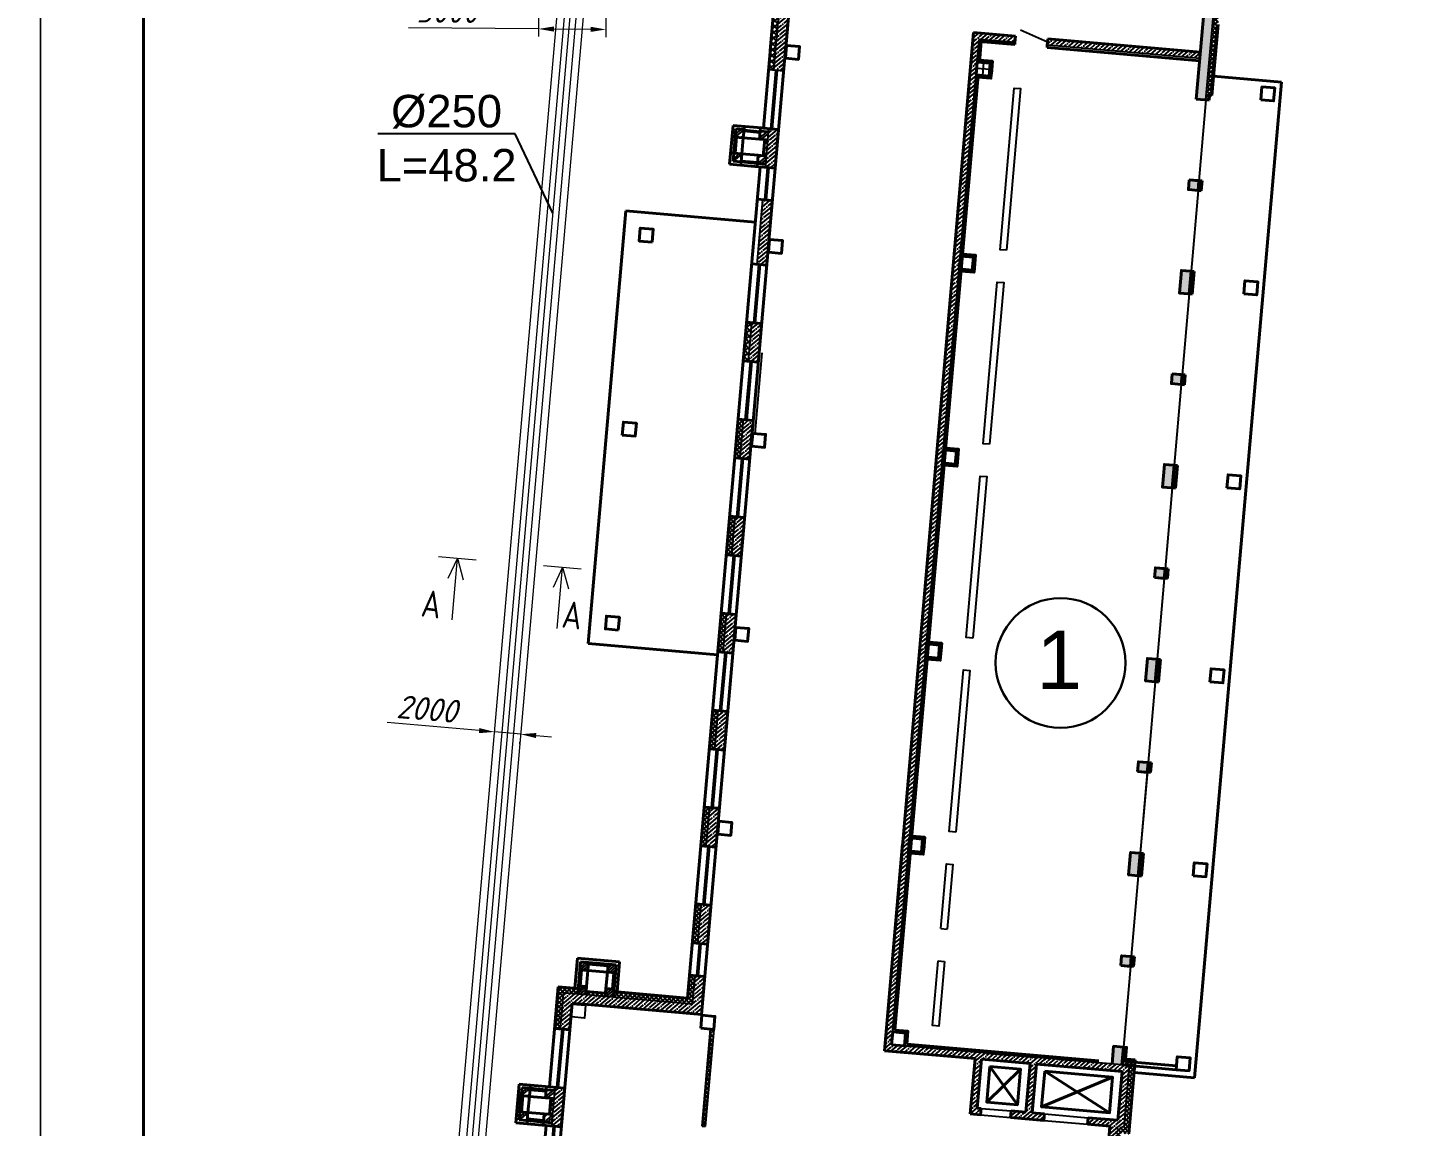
# Model space of a CAD drawing. Header units: millimetres. Extents: x 1064 to 180712, y 574 to 40185.
# Drawn here: x 112897 to 130679, y 17992 to 32216 of the extents above; entities that cross this region are included whole.
import ezdxf
from ezdxf import colors
from ezdxf.entities.mleader import LeaderData, LeaderLine
from ezdxf.math import Vec2, Vec3

# ---------------------------------------------------------------- set-up
doc = ezdxf.new("R2010")
doc.units = ezdxf.units.MM
for name, pattern in [('2-Columns and grid$0$084_(М5) Неукрепленный откос', [0]), ('CENTER', [20, 15, -1.7, 1.6, -1.7]), ('DASHED', [19.05, 12.7, -6.35])]:
    doc.linetypes.add(name, pattern=pattern)
for name, color, linetype, lineweight in [('00-рамка', 7, 'Continuous', 40), ('01 - здание', 1, 'Continuous', 40), ('01-здание', 5, 'Continuous', 15), ('01-Контур', 1, 'Continuous', 25), ('19-дренаж', 6, 'Continuous', 40), ('Канализация К1', 14, 'Continuous', 40), ('Размеры КР', 23, 'Continuous', 13)]:
    doc.layers.add(name, color=color, linetype=linetype, lineweight=lineweight)
doc.styles.add('2_0-Ариел', font='arial.ttf', dxfattribs={"height": 2})
doc.styles.add('GOST 2.304', font='CS_Gost2304.shx')
doc.styles.add('ГОСТ', font='GOST Common Italic.ttf', dxfattribs={"height": 300})
doc.styles.add('ГП-ариель', font='arial.ttf')
doc.dimstyles.new('М 50', dxfattribs={"dimscale": 0, "dimtxt": 300, "dimasz": 200, "dimexe": 100, "dimexo": 150, "dimgap": 70, "dimtad": 1, "dimdec": 0, "dimlfac": 0.5, "dimdsep": 46, "dimtxsty": 'ГОСТ', "dimcen": 100, "dimdle": 150, "dimclrd": 256, "dimclre": 256, "dimclrt": 256, "dimazin": 3, "dimtfac": 1, "dimtdec": 0, "dimtmove": 1, "dimatfit": 3, "dimfxl": 100, "dimtolj": 1, "dimlwd": -1, "dimlwe": -1, "dimarcsym": 0})
pattern_1 = [(45, (1411.03127, -1534.55234), (-0.134703842, 0.134703842), []), (45, (1411.16598, -1534.55234), (-0.134703842, 0.134703842), [0.238125, -0.047625, 0, -0.047625])]
pattern_2 = [(45, (1452.38544, -901.835), (-0.067351921, 0.067351921), []), (135, (1452.38544, -901.835), (-0.067351921, -0.067351921), [])]
pattern_3 = [(45, (1455.15888, -902.561955), (-0.0449012806, 0.0449012806), [])]

# ---------------------------------------------------------------- blocks, each defined once
blk = doc.blocks.new('Прокуратура_v1')
at = {"layer": '01 - здание', "lineweight": -2, "ltscale": 100}
h = blk.add_hatch(dxfattribs=at)
h.set_pattern_fill('ANSI35', color=256, scale=0.03)
h.set_pattern_definition(pattern_1)
h.paths.add_polyline_path([(-0.19, -3.49), (-0.49, -3.49), (-0.49, -3.79), (-0.19, -3.79)])
h.paths.add_polyline_path([(-0.19, -4.59), (-0.49, -4.59), (-0.49, -9.49), (-0.19, -9.49)])
h.paths.add_polyline_path([(-0.19, -9.49), (-0.49, -9.49), (-0.49, -9.84), (-0.19, -9.84)])
h.paths.add_polyline_path([(-0.19, -12.34), (-0.49, -12.34), (-0.49, -12.64), (-0.19, -12.64)])
h.paths.add_polyline_path([(-0.19, -15.14), (-0.49, -15.14), (-0.49, -15.49), (-0.19, -15.49)])
h.paths.add_polyline_path([(-0.19, -15.49), (-0.49, -15.49), (-0.49, -15.84), (-0.19, -15.84)])
h.paths.add_polyline_path([(-0.19, -18.34), (-0.49, -18.34), (-0.49, -18.64), (-0.19, -18.64)])
h.paths.add_polyline_path([(-0.19, -21.14), (-0.49, -21.14), (-0.49, -21.49), (-0.19, -21.49)])
h.paths.add_polyline_path([(-0.19, -21.49), (-0.49, -21.49), (-0.49, -21.84), (-0.19, -21.84)])
h.paths.add_polyline_path([(-0.19, -24.34), (-0.49, -24.34), (-0.49, -24.64), (-0.19, -24.64)])
h.paths.add_polyline_path([(-0.19, -27.14), (-0.49, -27.14), (-0.49, -27.49), (-0.19, -27.49)])
h.paths.add_polyline_path([(-0.19, -27.49), (-0.49, -27.49), (-0.49, -27.84), (-0.19, -27.84)])
h.paths.add_polyline_path([(-0.19, -30.34), (-0.49, -30.34), (-0.49, -30.64), (-0.19, -30.64)])
h.paths.add_polyline_path([(-0.19, -33.14), (-0.49, -33.14), (-0.49, -33.49), (-0.19, -33.49)])
h.paths.add_polyline_path([(-0.19, -33.49), (-0.49, -33.49), (-0.49, -33.84), (-0.19, -33.84)])
h.paths.add_polyline_path([(-0.19, -36.34), (-0.49, -36.34), (-0.49, -36.64), (-0.19, -36.64)])
h.paths.add_polyline_path([(-0.19, -39.14), (-0.49, -39.14), (-0.49, -39.49), (-0.19, -39.49)])
h.paths.add_polyline_path([(-0.19, -39.49), (-0.49, -39.49), (-0.49, -39.69), (-0.19, -39.69)])
h = blk.add_hatch(dxfattribs=at)
h.set_pattern_fill('ANSI37', color=256, scale=0.03)
h.set_pattern_definition(pattern_2)
h.paths.add_polyline_path([(-0.02, -5.19), (-0.02, -4.59), (-0.19, -4.59), (-0.19, -9.49), (-0.02, -9.49), (-0.02, -9.129, -0.411161), (-0.057, -9.091, -0.411161), (-0.02, -9.054), (-0.02, -7.49)])
h.paths.add_polyline_path([(-0.02, -9.49), (-0.19, -9.49), (-0.19, -9.84), (-0.09, -9.84), (-0.09, -9.69), (-0.02, -9.69)])
h = blk.add_hatch(dxfattribs=at)
h.set_pattern_fill('ANSI37', color=256, scale=0.04)
h.set_pattern_definition([(45, (1452.38544, -901.835), (-0.089802561, 0.089802561), []), (135, (1452.38544, -901.835), (-0.089802561, -0.089802561), [])])
h.paths.add_polyline_path([(-13.53, -9.49), (-13.7, -9.49), (-13.7, -9.49), (-13.7, -10.09), (-13.53, -10.09)])
h.paths.add_polyline_path([(-13.53, -8.19), (-13.7, -8.19), (-13.7, -9.49), (-13.53, -9.49)])
h = blk.add_hatch(dxfattribs=at)
h.set_pattern_fill('ANSI35', color=256, scale=0.03)
h.set_pattern_definition(pattern_1)
h.paths.add_polyline_path([(-13.23, -17.89), (-13.53, -17.89), (-13.53, -19.09), (-13.23, -19.09)])
h.paths.add_polyline_path([(-13.53, -16.09), (-13.23, -16.09), (-13.23, -15.49), (-13.53, -15.49)])
h.paths.add_polyline_path([(-13.23, -15.49), (-13.23, -14.09), (-13.53, -14.09), (-13.53, -15.49)])
h.paths.add_polyline_path([(-13.23, -11.89), (-13.53, -11.89), (-13.53, -13.09), (-13.23, -13.09)])
h.paths.add_polyline_path([(-13.53, -10.09), (-13.23, -10.09), (-13.23, -9.49), (-13.53, -9.49)])
edge = h.paths.add_edge_path()
edge.add_line((-13.53, -9.49), (-13.23, -9.49))
edge.add_line((-13.23, -9.49), (-13.23, -9.29))
edge.add_arc((-27.855, -8.79), 14.634, 358.042, 361.958)
edge.add_line((-13.23, -8.29), (-13.53, -8.29))
edge.add_arc((47.787, -8.89), 61.32, 179.43937, 180.56063)
h = blk.add_hatch(dxfattribs=at)
h.set_pattern_fill('ANSI35', color=256, scale=0.03)
h.set_pattern_definition(pattern_1)
h.paths.add_polyline_path([(-7.31, -15.49), (-7.51, -15.49), (-7.51, -21.49), (-7.31, -21.49), (-7.31, -21.29)])
h.paths.add_polyline_path([(-7.31, -9.49), (-7.51, -9.49), (-7.51, -15.49), (-7.31, -15.49), (-7.31, -15.29)])
h.paths.add_polyline_path([(-7.11, -8.39), (-7.51, -8.39), (-7.51, -9.49), (-7.31, -9.49), (-7.31, -9.29), (-7.31, -8.59), (-7.11, -8.59)])
h.paths.add_polyline_path([(-6.21, -8.39), (-6.564, -8.39), (-6.501, -8.59), (-6.21, -8.59)])
h.paths.add_polyline_path([(-6.564, -8.39), (-7.11, -8.39), (-7.11, -8.59), (-6.501, -8.59)])
h.paths.add_polyline_path([(-4.225, -8.39), (-5.21, -8.39), (-5.21, -8.59), (-4.208, -8.59)])
h.paths.add_polyline_path([(-0.71, -8.39), (-4.225, -8.39), (-4.208, -8.59), (-0.71, -8.59)])
h.paths.add_polyline_path([(-0.49, -8.39), (-0.71, -8.39), (-0.71, -8.59), (-0.49, -8.59)])
h = blk.add_hatch(dxfattribs=at)
h.set_pattern_fill('ANSI32', color=256, scale=0.02)
h.set_pattern_definition([(45, (1459.09888, -872.56195), (-0.134703842, 0.134703842), []), (45, (1459.18868, -872.56195), (-0.134703842, 0.134703842), [])])
h.paths.add_polyline_path([(-14.29, -12.24), (-14.29, -11.99), (-14.54, -11.99), (-14.54, -12.24)])
h.paths.add_polyline_path([(-13.79, -11.99), (-13.79, -12.24), (-13.53, -12.24), (-13.53, -11.99)])
h.paths.add_polyline_path([(-13.79, -12.74), (-13.79, -12.99), (-13.53, -12.99), (-13.53, -12.74)])
h = blk.add_hatch(dxfattribs=at)
h.set_pattern_fill('ANSI31', color=256, scale=0.02)
h.set_pattern_definition([(45, (1459.31888, -872.561955), (-0.0449012806, 0.0449012806), [])])
h.paths.add_polyline_path([(-14.54, -12.74), (-14.49, -12.74), (-14.49, -12.24), (-14.54, -12.24)])
h = blk.add_hatch(dxfattribs=at)
h.set_pattern_fill('ANSI31', color=256, scale=0.02)
h.set_pattern_definition([(45, (1459.09888, -872.561955), (-0.0449012806, 0.0449012806), [])])
h.paths.add_polyline_path([(-13.79, -11.99), (-14.091, -11.99), (-14.091, -12.04), (-13.79, -12.04)])
h.paths.add_polyline_path([(-14.091, -11.99), (-14.29, -11.99), (-14.29, -12.04), (-14.091, -12.04)])
h.paths.add_polyline_path([(-13.79, -12.94), (-14.29, -12.94), (-14.29, -12.99), (-13.79, -12.99)])
h = blk.add_hatch(dxfattribs=at)
h.set_pattern_fill('ANSI37', color=256, scale=0.04)
h.set_pattern_definition([(45, (1411.03127, -1528.55234), (-0.089802561, 0.089802561), []), (135, (1411.03127, -1528.55234), (-0.089802561, -0.089802561), [])])
h.paths.add_polyline_path([(-13.53, -12.24), (-13.63, -12.24), (-13.63, -12.74), (-13.53, -12.74)])
h = blk.add_hatch(dxfattribs=at)
h.set_pattern_fill('ANSI37', color=256, scale=0.03)
h.set_pattern_definition(pattern_2)
h.paths.add_polyline_path([(-0.09, -12.34), (-0.19, -12.34), (-0.19, -12.64), (-0.09, -12.64)])
h.paths.add_polyline_path([(-0.09, -15.14), (-0.19, -15.14), (-0.19, -15.49), (-0.09, -15.49)])
h.paths.add_polyline_path([(-0.09, -15.49), (-0.19, -15.49), (-0.19, -15.84), (-0.09, -15.84)])
h.paths.add_polyline_path([(-0.09, -18.34), (-0.19, -18.34), (-0.19, -18.64), (-0.09, -18.64)])
h.paths.add_polyline_path([(-0.09, -21.14), (-0.19, -21.14), (-0.19, -21.49), (-0.09, -21.49)])
h.paths.add_polyline_path([(-0.09, -21.49), (-0.19, -21.49), (-0.19, -21.84), (-0.09, -21.84)])
h.paths.add_polyline_path([(-0.09, -24.34), (-0.19, -24.34), (-0.19, -24.64), (-0.09, -24.64)])
h.paths.add_polyline_path([(-0.09, -27.14), (-0.19, -27.14), (-0.19, -27.49), (-0.09, -27.49)])
h.paths.add_polyline_path([(-0.09, -27.49), (-0.19, -27.49), (-0.19, -27.84), (-0.09, -27.84)])
h.paths.add_polyline_path([(-0.09, -30.34), (-0.19, -30.34), (-0.19, -30.64), (-0.09, -30.64)])
h.paths.add_polyline_path([(-0.09, -33.14), (-0.19, -33.14), (-0.19, -33.49), (-0.09, -33.49)])
h.paths.add_polyline_path([(-0.09, -33.49), (-0.19, -33.49), (-0.19, -33.84), (-0.09, -33.84)])
h.paths.add_polyline_path([(-0.09, -36.34), (-0.19, -36.34), (-0.19, -36.64), (-0.09, -36.64)])
h.paths.add_polyline_path([(-0.09, -39.14), (-0.19, -39.14), (-0.19, -39.49), (-0.09, -39.49)])
h = blk.add_hatch(dxfattribs=at)
h.set_pattern_fill('ANSI32', color=256, scale=0.02)
h.set_pattern_definition([(45, (1459.31888, -872.56195), (-0.134703842, 0.134703842), []), (45, (1459.40868, -872.56195), (-0.134703842, 0.134703842), [])])
h.paths.add_polyline_path([(-14.401, -12.74), (-14.54, -12.74), (-14.54, -12.99), (-14.401, -12.99)])
h.paths.add_polyline_path([(-14.29, -12.74), (-14.401, -12.74), (-14.401, -12.99), (-14.29, -12.99)])
h = blk.add_hatch(dxfattribs=at)
h.set_pattern_fill('ANSI37', color=256, scale=0.04)
h.set_pattern_definition([(45, (1411.03127, -1534.55234), (-0.089802561, 0.089802561), []), (135, (1411.03127, -1534.55234), (-0.089802561, -0.089802561), [])])
h.paths.add_polyline_path([(-13.53, -17.89), (-13.7, -17.89), (-13.7, -19.09), (-13.53, -19.09)])
h = blk.add_hatch(dxfattribs=at)
h.set_pattern_fill('ANSI37', color=256, scale=0.03)
h.set_pattern_definition(pattern_2)
h.paths.add_polyline_path([(-13.53, -35.89), (-13.7, -35.89), (-13.7, -37.09), (-13.53, -37.09)])
h.paths.add_polyline_path([(-13.53, -33.49), (-13.7, -33.49), (-13.7, -34.09), (-13.53, -34.09)])
h.paths.add_polyline_path([(-13.53, -32.89), (-13.7, -32.89), (-13.7, -33.49), (-13.53, -33.49)])
h.paths.add_polyline_path([(-13.53, -29.89), (-13.7, -29.89), (-13.7, -31.09), (-13.53, -31.09)])
h.paths.add_polyline_path([(-13.53, -27.49), (-13.7, -27.49), (-13.7, -28.09), (-13.53, -28.09)])
h.paths.add_polyline_path([(-13.53, -26.89), (-13.7, -26.89), (-13.7, -27.49), (-13.53, -27.49)])
h.paths.add_polyline_path([(-13.53, -23.89), (-13.7, -23.89), (-13.7, -25.051, -0.438008), (-13.661, -25.09), (-13.53, -25.09)])
h.paths.add_polyline_path([(-13.53, -21.49), (-13.7, -21.49), (-13.7, -22.09), (-13.53, -22.09)])
h.paths.add_polyline_path([(-13.53, -20.89), (-13.7, -20.89), (-13.7, -21.49), (-13.53, -21.49)])
h = blk.add_hatch(dxfattribs=at)
h.set_pattern_fill('ANSI35', color=256, scale=0.03)
h.set_pattern_definition(pattern_1)
h.paths.add_polyline_path([(-13.23, -29.89), (-13.53, -29.89), (-13.53, -31.09), (-13.23, -31.09)])
h.paths.add_polyline_path([(-13.23, -27.49), (-13.53, -27.49), (-13.53, -28.09), (-13.23, -28.09)])
h.paths.add_polyline_path([(-13.53, -27.49), (-13.23, -27.49), (-13.23, -26.89), (-13.53, -26.89)])
h.paths.add_polyline_path([(-13.23, -23.89), (-13.53, -23.89), (-13.53, -25.09), (-13.23, -25.09)])
h.paths.add_polyline_path([(-13.23, -21.49), (-13.53, -21.49), (-13.53, -22.09), (-13.23, -22.09)])
h.paths.add_polyline_path([(-13.23, -21.09), (-13.23, -20.89), (-13.53, -20.89), (-13.53, -21.49), (-13.23, -21.49)])
h = blk.add_hatch(dxfattribs=at)
h.set_pattern_fill('ANSI35', color=256, scale=0.03)
h.set_pattern_definition(pattern_1)
h.paths.add_polyline_path([(-7.31, -21.49), (-7.51, -21.49), (-7.51, -27.49), (-7.31, -27.49), (-7.31, -27.29)])
h = blk.add_hatch(dxfattribs=at)
h.set_pattern_fill('ANSI35', color=256, scale=0.03)
h.set_pattern_definition(pattern_1)
h.paths.add_polyline_path([(-7.31, -27.49), (-7.51, -27.49), (-7.51, -33.49), (-7.31, -33.49), (-7.31, -33.29)])
h = blk.add_hatch(dxfattribs=at)
h.set_pattern_fill('ANSI35', color=256, scale=0.03)
h.set_pattern_definition(pattern_1)
h.paths.add_polyline_path([(-17.53, -46.09), (-17.23, -46.09), (-17.23, -44.89), (-17.53, -44.89)])
h.paths.add_polyline_path([(-17.23, -41.89), (-17.53, -41.89), (-17.53, -43.09), (-17.23, -43.09)])
h.paths.add_polyline_path([(-17.23, -39.27), (-17.01, -39.27), (-17.01, -38.97), (-17.53, -38.97), (-17.53, -40.09), (-17.23, -40.09)])
h.paths.add_polyline_path([(-17.01, -38.97), (-17.01, -39.27), (-13.23, -39.27), (-13.23, -38.09), (-13.53, -38.09), (-13.53, -38.97)])
h.paths.add_polyline_path([(-13.53, -37.09), (-13.23, -37.09), (-13.23, -35.89), (-13.53, -35.89)])
h.paths.add_polyline_path([(-13.23, -33.49), (-13.53, -33.49), (-13.53, -34.09), (-13.23, -34.09)])
h.paths.add_polyline_path([(-13.23, -32.89), (-13.53, -32.89), (-13.53, -33.49), (-13.23, -33.49)])
h = blk.add_hatch(dxfattribs=at)
h.set_pattern_fill('ANSI35', color=256, scale=0.03)
h.set_pattern_definition(pattern_1)
h.paths.add_polyline_path([(-7.11, -39.69), (-7.31, -39.69), (-7.31, -39.49), (-7.51, -39.49), (-7.51, -39.89), (-7.11, -39.89)])
h.paths.add_polyline_path([(-7.31, -33.69), (-7.31, -33.49), (-7.51, -33.49), (-7.51, -36.159), (-7.51, -39.49), (-7.31, -39.49), (-7.31, -39.29)])
h.paths.add_polyline_path([(-3.721, -39.69), (-4.71, -39.69), (-7.11, -39.69), (-7.11, -39.89), (-4.71, -39.89), (-4.71, -41.6), (-4.395, -41.6), (-4.395, -41.4), (-4.51, -41.4), (-4.51, -39.89), (-3.65, -39.89)])
h.paths.add_polyline_path([(-2.81, -39.89), (-2.519, -39.89), (-2.591, -39.69), (-3.721, -39.69), (-3.65, -39.89), (-3.01, -39.89), (-3.01, -41.4), (-3.465, -41.4), (-3.465, -41.6), (-2.435, -41.6), (-2.435, -41.4), (-2.81, -41.4)])
h.paths.add_polyline_path([(0.04, -39.69), (-0.19, -39.69), (-0.71, -39.69), (-0.71, -39.89), (-0.16, -39.89), (-0.16, -41.4), (-0.71, -41.4), (-0.71, -41.6), (-0.39, -41.6), (-0.39, -42.4), (-0.19, -42.4), (-0.19, -41.6), (0.04, -41.6)])
h.paths.add_polyline_path([(-0.71, -41.4), (-1.085, -41.4), (-1.085, -41.6), (-0.71, -41.6)])
h.paths.add_polyline_path([(-3.323, -40.948), (-2.838, -40.948), (-2.838, -40.648), (-3.323, -40.648)], flags=25)
h = blk.add_hatch(dxfattribs=at)
h.set_pattern_fill('ANSI31', color=256, scale=0.02)
h.set_pattern_definition(pattern_3)
h.paths.add_polyline_path([(-16.83, -38.22), (-16.83, -37.97), (-17.08, -37.97), (-17.08, -38.22)])
h = blk.add_hatch(dxfattribs=at)
h.set_pattern_fill('ANSI31', color=256, scale=0.02)
h.set_pattern_definition(pattern_3)
h.paths.add_polyline_path([(-17.03, -38.22), (-17.08, -38.22), (-17.08, -38.72), (-17.03, -38.72)])
h.paths.add_polyline_path([(-16.739, -37.97), (-16.83, -37.97), (-16.83, -38.02), (-16.739, -38.02)])
h.paths.add_polyline_path([(-16.23, -37.97), (-16.739, -37.97), (-16.739, -38.02), (-16.23, -38.02)])
h.paths.add_polyline_path([(-15.98, -38.22), (-16.03, -38.22), (-16.03, -38.72), (-15.98, -38.72)])
h = blk.add_hatch(dxfattribs=at)
h.set_pattern_fill('ANSI31', color=256, scale=0.02)
h.set_pattern_definition(pattern_3)
h.paths.add_polyline_path([(-15.98, -38.22), (-15.98, -37.97), (-16.23, -37.97), (-16.23, -38.22)])
h = blk.add_hatch(dxfattribs=at)
h.set_pattern_fill('ANSI37', color=256, scale=0.03)
h.set_pattern_definition(pattern_2)
h.paths.add_polyline_path([(-13.53, -38.09), (-13.7, -38.09), (-13.7, -38.8), (-15.98, -38.8), (-15.98, -38.97), (-13.53, -38.97)])
h = blk.add_hatch(dxfattribs=at)
h.set_pattern_fill('ANSI37', color=256, scale=0.03)
h.set_pattern_definition(pattern_2)
edge = h.paths.add_edge_path()
edge.add_line((-17.53, -38.97), (-17.08, -38.97))
edge.add_line((-17.08, -38.97), (-17.08, -38.8))
edge.add_line((-17.08, -38.8), (-17.667, -38.8))
edge.add_arc((-17.705, -38.801), 0.0375, -82.4102, 1.7664, ccw=False)
edge.add_line((-17.7, -38.838), (-17.7, -40.09))
edge.add_line((-17.7, -40.09), (-17.53, -40.09))
edge.add_line((-17.53, -40.09), (-17.53, -38.97))
h = blk.add_hatch(dxfattribs=at)
h.set_pattern_fill('ANSI31', color=256, scale=0.02)
h.set_pattern_definition(pattern_3)
h.paths.add_polyline_path([(-17.08, -38.97), (-16.83, -38.97), (-16.83, -38.72), (-17.08, -38.72)])
h = blk.add_hatch(dxfattribs=at)
h.set_pattern_fill('ANSI37', color=256, scale=0.03)
h.set_pattern_definition([(45, (-1966.39918, -2204.94517), (-0.067351921, 0.067351921), []), (135, (-1966.39918, -2204.94517), (-0.067351921, -0.067351921), [])])
h.paths.add_polyline_path([(-16.23, -38.97), (-16.23, -38.87), (-16.83, -38.87), (-16.83, -38.97)])
h = blk.add_hatch(dxfattribs=at)
h.set_pattern_fill('ANSI31', color=256, scale=0.02)
h.set_pattern_definition(pattern_3)
h.paths.add_polyline_path([(-16.23, -38.97), (-15.98, -38.97), (-15.98, -38.72), (-16.23, -38.72)])
h = blk.add_hatch(dxfattribs=at)
h.set_pattern_fill('ANSI37', color=256, scale=0.03)
h.set_pattern_definition([(45, (1411.03127, -1534.55234), (-0.067351921, 0.067351921), []), (135, (1411.03127, -1534.55234), (-0.067351921, -0.067351921), [])])
h.paths.add_polyline_path([(-12.81, -39.69), (-12.91, -39.69), (-12.91, -42.69), (-12.81, -42.69)])
h.paths.add_polyline_path([(-12.81, -43.69), (-12.91, -43.69), (-12.91, -45.19), (-13.01, -45.19), (-13.01, -45.29), (-12.81, -45.29)])
h.paths.add_polyline_path([(-13.01, -45.19), (-17.01, -45.19), (-17.01, -45.29), (-16.81, -45.29), (-13.21, -45.29), (-13.01, -45.29)])
h.paths.add_polyline_path([(-14.41, -47.59), (-17.01, -47.59), (-17.01, -47.69), (-14.41, -47.69)])
h.paths.add_polyline_path([(-13.23, -47.599), (-13.51, -47.59), (-13.51, -47.69), (-13.339, -47.69, -0.362074)])
h.paths.add_polyline_path([(-12.81, -47.09), (-12.91, -47.09), (-12.91, -47.69), (-12.81, -47.69)])
h.paths.add_polyline_path([(-3.49, -45.29), (-6.91, -45.29), (-6.91, -45.39), (-3.49, -45.39)])
h.paths.add_polyline_path([(-7.21, -45.69), (-7.31, -45.69), (-7.31, -47.49), (-7.11, -47.49), (-7.11, -47.39), (-7.21, -47.39)])
h.paths.add_polyline_path([(-3.49, -47.39), (-6.01, -47.39), (-6.01, -47.49), (-3.49, -47.49)])
h = blk.add_hatch(dxfattribs=at)
h.set_pattern_fill('ANSI35', color=256, scale=0.03)
h.set_pattern_definition(pattern_1)
h.paths.add_polyline_path([(-2.591, -39.69), (-2.519, -39.89), (-0.71, -39.89), (-0.71, -39.69)])
h = blk.add_hatch(dxfattribs=at)
h.set_pattern_fill('ANSI37', color=256, scale=0.03)
h.set_pattern_definition(pattern_2)
h.paths.add_polyline_path([(0.21, -39.5), (-0.19, -39.5), (-0.19, -39.57), (0.21, -39.57)])
h.paths.add_polyline_path([(0.21, -39.57), (-0.19, -39.57), (-0.19, -39.69), (0.21, -39.69)])
h.paths.add_polyline_path([(0.21, -39.69), (0.04, -39.69), (0.04, -41.6), (-0.19, -41.6), (-0.19, -42.4), (-0.02, -42.4), (-0.02, -41.79), (0.21, -41.79), (0.21, -39.919, -0.38016), (0.177, -39.882, -0.38016), (0.21, -39.845)])
h.paths.add_polyline_path([(-0.02, -44), (-0.19, -44), (-0.19, -45.49), (-0.02, -45.49)])
h.paths.add_polyline_path([(-0.02, -45.49), (-0.19, -45.49), (-0.19, -51.49), (-0.02, -51.49)])
h.paths.add_polyline_path([(-0.02, -51.49), (-0.19, -51.49), (-0.19, -51.71), (-0.02, -51.71)])
h = blk.add_hatch(dxfattribs=at)
h.set_pattern_fill('ANSI32', color=256, scale=0.02)
h.set_pattern_definition([(45, (1455.09888, -902.56195), (-0.134703842, 0.134703842), []), (45, (1455.18868, -902.56195), (-0.134703842, 0.134703842), [])])
h.paths.add_polyline_path([(-18.29, -42.24), (-18.29, -41.99), (-18.54, -41.99), (-18.54, -42.24)])
h.paths.add_polyline_path([(-17.79, -41.99), (-17.79, -42.24), (-17.53, -42.24), (-17.53, -41.99)])
h.paths.add_polyline_path([(-17.79, -42.74), (-17.79, -42.99), (-17.53, -42.99), (-17.53, -42.74)])
h = blk.add_hatch(dxfattribs=at)
h.set_pattern_fill('ANSI31', color=256, scale=0.02)
h.set_pattern_definition([(45, (1455.31888, -902.561955), (-0.0449012806, 0.0449012806), [])])
h.paths.add_polyline_path([(-18.54, -42.74), (-18.49, -42.74), (-18.49, -42.24), (-18.54, -42.24)])
h = blk.add_hatch(dxfattribs=at)
h.set_pattern_fill('ANSI31', color=256, scale=0.02)
h.set_pattern_definition([(45, (1455.09888, -902.561955), (-0.0449012806, 0.0449012806), [])])
h.paths.add_polyline_path([(-17.79, -41.99), (-18.091, -41.99), (-18.091, -42.04), (-17.79, -42.04)])
h.paths.add_polyline_path([(-18.091, -41.99), (-18.29, -41.99), (-18.29, -42.04), (-18.091, -42.04)])
h.paths.add_polyline_path([(-17.79, -42.94), (-18.29, -42.94), (-18.29, -42.99), (-17.79, -42.99)])
h = blk.add_hatch(dxfattribs=at)
h.set_pattern_fill('ANSI37', color=256, scale=0.03)
h.set_pattern_definition(pattern_2)
h.paths.add_polyline_path([(-17.53, -42.24), (-17.63, -42.24), (-17.63, -42.74), (-17.53, -42.74)])
h = blk.add_hatch(dxfattribs=at)
h.set_pattern_fill('ANSI32', color=256, scale=0.02)
h.set_pattern_definition([(45, (1455.31888, -902.56195), (-0.134703842, 0.134703842), []), (45, (1455.40868, -902.56195), (-0.134703842, 0.134703842), [])])
h.paths.add_polyline_path([(-18.401, -42.74), (-18.54, -42.74), (-18.54, -42.99), (-18.401, -42.99)])
h.paths.add_polyline_path([(-18.29, -42.74), (-18.401, -42.74), (-18.401, -42.99), (-18.29, -42.99)])
at = {"layer": '01 - здание', "ltscale": 100}
for p, q in [((-0.49, -9.84), (-0.49, -3.49)), ((-0.02, -7.49), (-0.02, -9.69)), ((-13.7, -9.49), (-13.7, -8.19)), ((-13.23, -9.49), (-13.23, -8.29)), ((-7.51, -36.159), (-7.51, -8.39)), ((-6.21, -8.39), (-7.51, -8.39)), ((-6.21, -8.39), (-6.21, -8.59)), ((-0.49, -8.39), (-5.21, -8.39)), ((-5.21, -8.39), (-5.21, -8.59)), ((-6.21, -8.653), (-7.31, -8.653)), ((-7.247, -8.653), (-7.247, -9.29)), ((-6.21, -8.59), (-6.21, -8.653)), ((-5.21, -8.59), (-5.21, -8.653)), ((-0.49, -8.653), (-5.21, -8.653)), ((-13.7, -11.89), (-13.7, -9.29)), ((-13.23, -21.29), (-13.23, -9.29)), ((-0.02, -9.09), (2.08, -9.09)), ((2.08, -39.89), (2.08, -9.09)), ((-7.247, -9.69), (-7.247, -39.227)), ((-0.09, -9.84), (-0.09, -9.69)), ((-0.09, -9.69), (-0.02, -9.69)), ((-0.49, -9.84), (-0.09, -9.84)), ((-13.63, -11.89), (-14.64, -11.89)), ((-14.64, -11.89), (-14.64, -13.09)), ((-14.54, -12.24), (-14.64, -12.24)), ((-14.29, -11.99), (-14.54, -11.99)), ((-14.54, -11.99), (-14.54, -12.24)), ((-14.29, -12.24), (-14.54, -12.24)), ((-14.54, -12.24), (-14.54, -12.74)), ((-14.29, -11.99), (-14.29, -11.89)), ((-14.29, -11.99), (-14.29, -12.24)), ((-14.29, -12.24), (-14.29, -12.74)), ((-14.29, -12.24), (-13.79, -12.24)), ((-13.79, -11.99), (-13.79, -11.89)), ((-13.53, -11.99), (-13.79, -11.99)), ((-13.79, -11.99), (-13.79, -12.24)), ((-13.53, -12.24), (-13.79, -12.24)), ((-13.23, -11.89), (-13.7, -11.89)), ((-13.63, -12.24), (-13.63, -12.74)), ((-0.49, -12.34), (-0.09, -12.34)), ((-0.49, -12.64), (-0.09, -12.64)), ((-0.49, -12.64), (-0.09, -12.64)), ((-0.09, -12.64), (-0.09, -12.34)), ((-14.54, -12.74), (-14.64, -12.74)), ((-13.63, -13.09), (-14.64, -13.09)), ((-14.54, -12.74), (-14.54, -12.99)), ((-14.29, -12.74), (-14.54, -12.74)), ((-14.29, -12.99), (-14.54, -12.99)), ((-14.29, -12.74), (-14.29, -12.99)), ((-14.29, -12.74), (-13.79, -12.74)), ((-14.29, -12.99), (-13.79, -12.99)), ((-14.29, -13.09), (-14.29, -12.99)), ((-13.79, -12.74), (-13.79, -12.99)), ((-13.53, -12.74), (-13.79, -12.74)), ((-13.53, -12.99), (-13.79, -12.99)), ((-13.79, -13.09), (-13.79, -12.99)), ((-13.7, -26.89), (-13.7, -13.09)), ((-13.7, -13.09), (-13.23, -13.09)), ((-13.23, -14.09), (-13.7, -14.09)), ((-13.7, -14.09), (-13.23, -14.09)), ((-0.49, -15.84), (-0.49, -15.14)), ((-0.49, -15.14), (-0.09, -15.14)), ((-0.09, -15.84), (-0.09, -15.14)), ((-0.49, -15.84), (-0.09, -15.84)), ((-13.7, -16.09), (-13.23, -16.09)), ((-13.7, -17.89), (-13.23, -17.89)), ((-0.49, -18.64), (-0.49, -18.34)), ((-0.49, -18.34), (-0.09, -18.34)), ((-0.09, -18.64), (-0.09, -18.34)), ((-0.49, -18.64), (-0.09, -18.64)), ((-0.49, -18.64), (-0.09, -18.64)), ((-13.7, -19.09), (-13.23, -19.09)), ((-13.7, -19.09), (-13.23, -19.09)), ((-13.7, -20.89), (-13.23, -20.89)), ((-13.23, -39.27), (-13.23, -21.09)), ((-0.49, -21.84), (-0.49, -21.14)), ((-0.49, -21.14), (-0.09, -21.14)), ((-0.09, -21.84), (-0.09, -21.14)), ((-0.49, -21.84), (-0.09, -21.84)), ((-13.7, -22.09), (-13.23, -22.09)), ((-13.7, -23.89), (-13.23, -23.89)), ((-0.49, -24.64), (-0.49, -24.34)), ((-0.49, -24.34), (-0.09, -24.34)), ((-0.09, -24.64), (-0.09, -24.34)), ((-0.49, -24.64), (-0.09, -24.64)), ((-0.49, -24.64), (-0.09, -24.64)), ((-13.7, -25.09), (-13.23, -25.09)), ((-13.7, -38.8), (-13.7, -26.89)), ((-13.7, -26.89), (-13.23, -26.89)), ((-13.23, -26.89), (-13.7, -26.89)), ((-0.49, -27.84), (-0.49, -27.14)), ((-0.49, -27.14), (-0.09, -27.14)), ((-0.09, -27.84), (-0.09, -27.14)), ((-0.49, -27.84), (-0.09, -27.84)), ((-13.7, -28.09), (-13.23, -28.09)), ((-13.7, -29.89), (-13.23, -29.89)), ((-13.23, -29.89), (-13.7, -29.89)), ((-0.49, -30.64), (-0.49, -30.34)), ((-0.49, -30.34), (-0.09, -30.34)), ((-0.09, -30.64), (-0.09, -30.34)), ((-0.49, -30.64), (-0.09, -30.64)), ((-0.49, -30.64), (-0.09, -30.64)), ((-13.7, -31.09), (-13.23, -31.09)), ((-13.7, -32.89), (-13.23, -32.89)), ((-13.23, -32.89), (-13.7, -32.89)), ((-0.49, -33.84), (-0.49, -33.14)), ((-0.49, -33.14), (-0.09, -33.14)), ((-0.09, -33.84), (-0.09, -33.14)), ((-7.51, -39.89), (-7.51, -33.49)), ((-0.49, -33.84), (-0.09, -33.84)), ((-13.7, -34.09), (-13.23, -34.09)), ((-13.7, -35.89), (-13.23, -35.89)), ((-0.49, -36.34), (-0.09, -36.34)), ((-0.09, -36.64), (-0.09, -36.34)), ((-0.49, -36.64), (-0.09, -36.64)), ((-0.49, -36.64), (-0.09, -36.64)), ((-13.23, -37.09), (-13.7, -37.09)), ((-17.18, -38.8), (-17.18, -37.87)), ((-17.18, -37.87), (-15.88, -37.87)), ((-17.08, -38.22), (-17.08, -37.97)), ((-16.83, -37.97), (-17.08, -37.97)), ((-16.83, -38.22), (-16.83, -37.97)), ((-16.23, -37.97), (-16.83, -37.97)), ((-16.23, -38.02), (-16.83, -38.02)), ((-15.98, -37.97), (-16.23, -37.97)), ((-16.23, -38.22), (-16.23, -37.97)), ((-15.98, -38.22), (-15.98, -37.97)), ((-15.88, -38.8), (-15.88, -37.87)), ((-13.23, -38.09), (-13.7, -38.09)), ((-16.83, -38.22), (-17.08, -38.22)), ((-17.08, -38.72), (-17.08, -38.22)), ((-17.03, -38.72), (-17.03, -38.22)), ((-16.83, -38.72), (-16.83, -38.22)), ((-16.23, -38.22), (-16.83, -38.22)), ((-16.23, -38.72), (-16.23, -38.22)), ((-16.23, -38.22), (-15.98, -38.22)), ((-16.03, -38.72), (-16.03, -38.22)), ((-15.98, -38.72), (-15.98, -38.22)), ((-17.7, -38.8), (-17.7, -41.89)), ((-17.08, -38.8), (-17.7, -38.8)), ((-16.83, -38.72), (-17.08, -38.72)), ((-17.08, -38.72), (-17.08, -38.97)), ((-16.83, -38.97), (-16.83, -38.72)), ((-16.23, -38.87), (-16.83, -38.87)), ((-16.23, -38.72), (-15.98, -38.72)), ((-16.23, -38.97), (-16.23, -38.72)), ((-15.98, -38.97), (-15.98, -38.72)), ((-13.7, -38.8), (-15.98, -38.8)), ((-13.23, -39.27), (-17.23, -39.27)), ((-17.23, -39.27), (-17.23, -47.71)), ((-7.247, -39.227), (-6.847, -39.227)), ((-6.847, -39.227), (-6.847, -39.627)), ((-6.847, -39.627), (-0.91, -39.627)), ((0.21, -39.5), (-0.19, -39.5)), ((1.49, -39.57), (-0.19, -39.57)), ((1.49, -39.69), (-0.19, -39.69)), ((0.21, -39.5), (0.21, -41.79)), ((-17.23, -40.09), (-17.7, -40.09)), ((-17.23, -40.09), (-17.7, -40.09)), ((-4.71, -39.89), (-7.51, -39.89)), ((-4.71, -39.89), (-4.71, -41.6)), ((-3.01, -39.89), (-4.51, -39.89)), ((-3.01, -39.89), (-4.51, -39.89)), ((-4.51, -39.89), (-4.51, -41.4)), ((-3.01, -39.89), (-3.01, -41.4)), ((-0.16, -39.89), (-2.81, -39.89)), ((-2.81, -39.89), (-2.81, -41.4)), ((-0.16, -39.89), (-0.16, -41.4)), ((0.21, -39.89), (2.08, -39.89)), ((-4.395, -41.4), (-4.51, -41.4)), ((-4.395, -41.4), (-4.395, -41.6)), ((-3.01, -41.4), (-3.465, -41.4)), ((-3.465, -41.4), (-3.465, -41.6)), ((-2.435, -41.4), (-2.81, -41.4)), ((-2.435, -41.4), (-2.435, -41.6)), ((-0.16, -41.4), (-1.085, -41.4)), ((-1.085, -41.4), (-1.085, -41.6)), ((-17.23, -41.89), (-18.64, -41.89)), ((-18.64, -41.89), (-18.64, -43.09)), ((-18.29, -41.99), (-18.29, -41.89)), ((-17.79, -41.99), (-17.79, -41.89)), ((-4.395, -41.6), (-4.71, -41.6)), ((-2.435, -41.6), (-3.465, -41.6)), ((-0.39, -41.6), (-1.085, -41.6)), ((-0.39, -41.6), (-0.39, -44.51)), ((-18.54, -42.24), (-18.64, -42.24)), ((-18.29, -41.99), (-18.54, -41.99)), ((-18.54, -41.99), (-18.54, -42.24)), ((-18.29, -42.24), (-18.54, -42.24)), ((-18.54, -42.24), (-18.54, -42.74)), ((-18.49, -42.24), (-18.49, -42.74)), ((-18.29, -41.99), (-18.29, -42.24)), ((-18.29, -41.99), (-17.79, -41.99)), ((-18.29, -42.04), (-17.79, -42.04)), ((-18.29, -42.24), (-18.29, -42.74)), ((-18.29, -42.24), (-17.79, -42.24)), ((-17.53, -41.99), (-17.79, -41.99)), ((-17.79, -41.99), (-17.79, -42.24)), ((-17.53, -42.24), (-17.79, -42.24)), ((-17.63, -42.24), (-17.63, -42.74)), ((-18.54, -42.74), (-18.64, -42.74)), ((-18.54, -42.74), (-18.54, -42.99)), ((-18.29, -42.74), (-18.54, -42.74)), ((-18.29, -42.74), (-18.29, -42.99)), ((-18.29, -42.74), (-17.79, -42.74)), ((-17.53, -42.74), (-17.79, -42.74)), ((-17.79, -42.74), (-17.79, -42.99)), ((-17.23, -43.09), (-18.64, -43.09)), ((-18.29, -42.99), (-18.54, -42.99)), ((-18.29, -42.94), (-17.79, -42.94)), ((-18.29, -42.99), (-17.79, -42.99)), ((-18.29, -43.09), (-18.29, -42.99)), ((-17.53, -42.99), (-17.79, -42.99)), ((-17.79, -43.09), (-17.79, -42.99)), ((-17.7, -43.09), (-17.7, -47.71))]:
    blk.add_line(p, q, dxfattribs=at)
at = {"layer": '01 - здание', "lineweight": -2, "ltscale": 100}
for p, q in [((-0.19, -9.84), (-0.19, -3.49)), ((-13.53, -9.49), (-13.53, -8.29)), ((-5.21, -8.49), (-6.067, -8.2)), ((-7.31, -36.159), (-7.31, -8.59)), ((-6.21, -8.59), (-7.31, -8.59)), ((-0.49, -8.59), (-5.21, -8.59)), ((-7.11, -9.69), (-7.11, -9.29)), ((-13.53, -10.09), (-13.53, -9.49)), ((-6.91, -9.49), (-7.31, -9.49)), ((-13.23, -10.09), (-13.7, -10.09)), ((-13.478, -10.09), (-13.478, -11.89)), ((-13.426, -10.09), (-13.426, -11.89)), ((-0.19, -9.84), (-0.19, -12.34)), ((-14.49, -12.24), (-14.49, -12.74)), ((-14.29, -11.99), (-13.79, -11.99)), ((-14.29, -12.04), (-13.79, -12.04)), ((-13.53, -13.09), (-13.53, -11.89)), ((-0.49, -12.64), (-0.49, -12.34)), ((-0.19, -12.64), (-0.19, -12.34)), ((-0.19, -12.64), (-0.19, -15.14)), ((-14.29, -12.94), (-13.79, -12.94)), ((-13.478, -13.09), (-13.478, -14.09)), ((-13.426, -13.09), (-13.426, -14.09)), ((-13.53, -16.09), (-13.53, -14.09)), ((-0.19, -15.84), (-0.19, -15.14)), ((-0.19, -15.84), (-0.19, -18.34)), ((-13.474, -17.89), (-13.474, -16.09)), ((-13.422, -17.89), (-13.422, -16.09)), ((-13.53, -19.09), (-13.53, -17.89)), ((-0.19, -18.64), (-0.19, -18.34)), ((-13.147, -18.793), (-13.147, -21.29)), ((-0.19, -18.64), (-0.19, -21.14)), ((-13.474, -20.89), (-13.474, -19.09)), ((-13.422, -20.89), (-13.422, -19.09)), ((-13.53, -22.09), (-13.53, -20.89)), ((-0.19, -21.84), (-0.19, -21.14)), ((-0.19, -21.84), (-0.19, -24.34)), ((-0.19, -21.84), (-0.19, -24.34)), ((-13.474, -23.89), (-13.474, -22.09)), ((-13.422, -23.89), (-13.422, -22.09)), ((-13.53, -25.09), (-13.53, -23.89)), ((-0.19, -24.64), (-0.19, -24.34)), ((-0.19, -24.64), (-0.19, -27.14)), ((-13.474, -26.89), (-13.474, -25.09)), ((-13.422, -26.89), (-13.422, -25.09)), ((-13.53, -28.09), (-13.53, -26.89)), ((-0.19, -27.84), (-0.19, -27.14)), ((-0.19, -27.84), (-0.19, -30.34)), ((-0.19, -27.84), (-0.19, -30.34)), ((-13.474, -29.89), (-13.474, -28.09)), ((-13.422, -29.89), (-13.422, -28.09)), ((-13.53, -31.09), (-13.53, -29.89)), ((-0.19, -30.64), (-0.19, -30.34)), ((-0.19, -30.59), (-0.19, -33.14)), ((-0.19, -30.64), (-0.19, -33.14)), ((-13.474, -32.89), (-13.474, -31.09)), ((-13.422, -32.89), (-13.422, -31.09)), ((-13.53, -34.09), (-13.53, -32.89)), ((-0.19, -33.84), (-0.19, -33.14)), ((-7.31, -39.69), (-7.31, -33.69)), ((-0.19, -33.84), (-0.19, -36.34)), ((-0.19, -33.84), (-0.19, -36.34)), ((-13.474, -35.89), (-13.474, -34.09)), ((-13.422, -35.89), (-13.422, -34.09)), ((-13.53, -37.09), (-13.53, -35.89)), ((-6.11, -35.99), (-5.91, -35.99)), ((-0.49, -36.64), (-0.49, -36.34)), ((-0.19, -36.64), (-0.19, -36.34)), ((-0.19, -36.64), (-0.19, -39.14)), ((-13.474, -38.09), (-13.474, -37.09)), ((-13.422, -38.09), (-13.422, -37.09)), ((-6.11, -36.99), (-5.91, -36.99)), ((-13.53, -38.97), (-13.53, -38.09)), ((-13.53, -38.97), (-17.53, -38.97)), ((-17.53, -38.97), (-17.53, -40.09)), ((-12.91, -42.69), (-12.91, -39.69)), ((-12.81, -39.69), (-12.81, -42.69)), ((-0.19, -39.69), (-7.31, -39.69)), ((0.04, -39.69), (-4.71, -39.69)), ((-4.38, -39.69), (-2.786, -39.69)), ((-3.38, -39.69), (-4.38, -39.69)), ((-4.38, -39.69), (-2.786, -39.69)), ((0.04, -39.69), (0.04, -41.6)), ((-17.478, -40.09), (-17.478, -41.89)), ((-17.426, -40.09), (-17.426, -41.89)), ((-12.81, -42.69), (-12.81, -40.07)), ((-0.39, -39.89), (-2.81, -39.89)), ((-4.395, -41.4), (-3.465, -41.4)), ((-2.435, -41.4), (-1.085, -41.4)), ((-17.53, -41.89), (-17.53, -43.09)), ((-4.395, -41.6), (-3.465, -41.6)), ((-2.435, -41.6), (-1.085, -41.6)), ((-12.91, -42.69), (-12.81, -42.69)), ((-17.478, -43.09), (-17.478, -44.89)), ((-17.426, -43.09), (-17.426, -44.89))]:
    blk.add_line(p, q, dxfattribs=at)
at = {"layer": '01 - здание', "linetype": 'CENTER', "ltscale": 50}
for p, q in [((-4.238, -40.092), (-3.288, -41.192)), ((-3.288, -40.092), (-4.238, -41.192)), ((-2.538, -40.092), (-0.438, -41.192)), ((-0.438, -40.092), (-2.538, -41.192))]:
    blk.add_line(p, q, dxfattribs=at)
at = {"layer": '01 - здание', "ltscale": 100}
for points in [[(-13.21, -9.69), (-13.21, -9.29), (-12.81, -9.29), (-12.81, -9.69), (-13.21, -9.69)], [(-7.31, -9.69), (-7.31, -9.29), (-6.91, -9.29), (-6.91, -9.69), (-7.31, -9.69)], [(-7.247, -9.227), (-6.847, -9.227), (-6.847, -9.627)], [(1.49, -9.69), (1.49, -9.29), (1.89, -9.29), (1.89, -9.69), (1.49, -9.69)], [(-7.247, -9.753), (-6.847, -9.753), (-6.847, -9.353)], [(-7.247, -15.227), (-6.847, -15.227), (-6.847, -15.627)], [(-16.81, -15.69), (-16.81, -15.29), (-17.21, -15.29), (-17.21, -15.69), (-16.81, -15.69)], [(-13.21, -15.69), (-13.21, -15.29), (-12.81, -15.29), (-12.81, -15.69), (-13.21, -15.69)], [(-13.21, -15.69), (-13.21, -15.29), (-12.81, -15.29), (-12.81, -15.69), (-13.21, -15.69)], [(-13.21, -15.69), (-13.21, -15.29), (-12.81, -15.29), (-12.81, -15.69), (-13.21, -15.69)], [(-7.31, -15.69), (-7.31, -15.29), (-6.91, -15.29), (-6.91, -15.69), (-7.31, -15.69)], [(-7.247, -15.753), (-6.847, -15.753), (-6.847, -15.353)], [(1.49, -15.69), (1.49, -15.29), (1.89, -15.29), (1.89, -15.69), (1.49, -15.69)], [(-17.21, -21.69), (-17.21, -21.29), (-16.81, -21.29), (-16.81, -21.69), (-17.21, -21.69)], [(-13.21, -21.69), (-13.21, -21.29), (-12.81, -21.29), (-12.81, -21.69), (-13.21, -21.69)], [(-13.21, -21.69), (-13.21, -21.29), (-12.81, -21.29), (-12.81, -21.69), (-13.21, -21.69)], [(-13.21, -21.69), (-13.21, -21.29), (-12.81, -21.29), (-12.81, -21.69), (-13.21, -21.69)], [(-7.31, -21.69), (-7.31, -21.29), (-6.91, -21.29), (-6.91, -21.69), (-7.31, -21.69)], [(-7.247, -21.227), (-6.847, -21.227), (-6.847, -21.627)], [(-7.247, -21.753), (-6.847, -21.753), (-6.847, -21.353)], [(1.49, -21.69), (1.49, -21.29), (1.89, -21.29), (1.89, -21.69), (1.49, -21.69)], [(-16.81, -27.69), (-16.81, -27.29), (-17.21, -27.29), (-17.21, -27.69), (-16.81, -27.69)], [(-13.21, -27.69), (-13.21, -27.29), (-12.81, -27.29), (-12.81, -27.69), (-13.21, -27.69)], [(-13.21, -27.69), (-13.21, -27.29), (-12.81, -27.29), (-12.81, -27.69), (-13.21, -27.69)], [(-13.21, -27.69), (-13.21, -27.29), (-12.81, -27.29), (-12.81, -27.69), (-13.21, -27.69)], [(-13.21, -27.69), (-13.21, -27.29), (-12.81, -27.29), (-12.81, -27.69), (-13.21, -27.69)], [(-7.31, -27.69), (-7.31, -27.29), (-6.91, -27.29), (-6.91, -27.69), (-7.31, -27.69)], [(-7.247, -27.227), (-6.847, -27.227), (-6.847, -27.627)], [(-7.247, -27.753), (-6.847, -27.753), (-6.847, -27.353)], [(1.49, -27.69), (1.49, -27.29), (1.89, -27.29), (1.89, -27.69), (1.49, -27.69)], [(-13.21, -33.69), (-13.21, -33.29), (-12.81, -33.29), (-12.81, -33.69), (-13.21, -33.69)], [(-7.31, -33.69), (-7.31, -33.29), (-6.91, -33.29), (-6.91, -33.69), (-7.31, -33.69)], [(-7.247, -33.227), (-6.847, -33.227), (-6.847, -33.627)], [(-7.247, -33.753), (-6.847, -33.753), (-6.847, -33.353)], [(1.49, -33.69), (1.49, -33.29), (1.89, -33.29), (1.89, -33.69), (1.49, -33.69)], [(-13.21, -39.69), (-13.21, -39.29), (-12.81, -39.29), (-12.81, -39.69), (-13.21, -39.69)], [(-7.31, -39.69), (-7.31, -39.29), (-6.91, -39.29), (-6.91, -39.69), (-7.31, -39.69)], [(-7.247, -39.227), (-6.847, -39.227), (-6.847, -39.627)], [(-0.49, -39.69), (-0.49, -39.14), (-0.19, -39.14), (-0.19, -39.69)], [(1.49, -39.69), (1.49, -39.29), (1.89, -39.29), (1.89, -39.69), (1.49, -39.69)]]:
    blk.add_lwpolyline(points, dxfattribs=at)
at = {"layer": '01 - здание', "lineweight": -2, "ltscale": 100}
for points in [[(-5.91, -14.99), (-6.11, -14.99), (-6.11, -9.99), (-5.91, -9.99)], [(-5.91, -20.99), (-6.11, -20.99), (-6.11, -15.99), (-5.91, -15.99)], [(-5.91, -26.99), (-6.11, -26.99), (-6.11, -21.99), (-5.91, -21.99)], [(-5.91, -32.99), (-6.11, -32.99), (-6.11, -27.99), (-5.91, -27.99)]]:
    blk.add_lwpolyline(points, close=True, dxfattribs=at)
at = {"layer": '01 - здание', "ltscale": 100}
for points in [[(-0.49, -12.34), (-0.19, -12.34), (-0.19, -12.64), (-0.49, -12.64)], [(-0.19, -15.84), (-0.49, -15.84), (-0.49, -15.14), (-0.19, -15.14)], [(-0.49, -18.34), (-0.19, -18.34), (-0.19, -18.64), (-0.49, -18.64)], [(-0.19, -21.84), (-0.49, -21.84), (-0.49, -21.14), (-0.19, -21.14)], [(-0.49, -24.64), (-0.19, -24.64), (-0.19, -24.34), (-0.49, -24.34)], [(-0.19, -27.84), (-0.49, -27.84), (-0.49, -27.14), (-0.19, -27.14)], [(-0.49, -30.64), (-0.19, -30.64), (-0.19, -30.34), (-0.49, -30.34)], [(-0.19, -33.84), (-0.49, -33.84), (-0.49, -33.14), (-0.19, -33.14)], [(-0.49, -36.64), (-0.19, -36.64), (-0.19, -36.34), (-0.49, -36.34)], [(-0.09, -39.5), (-0.19, -39.5), (-0.19, -39.14), (-0.09, -39.14)]]:
    blk.add_lwpolyline(points, close=True, dxfattribs=at)
at = {"layer": '01 - здание', "linetype": 'DASHED', "ltscale": 2}
blk.add_lwpolyline([(-13.7, -14.8), (-17.7, -14.8), (-17.7, -28.18), (-13.7, -28.18)], dxfattribs=at)
at = {"layer": '01 - здание', "lineweight": -2, "ltscale": 100}
for points in [[(-6.11, -35.99), (-6.11, -33.99), (-5.91, -33.99), (-5.91, -35.99)], [(-5.91, -36.99), (-5.91, -38.99), (-6.11, -38.99), (-6.11, -36.99)], [(-17.21, -39.69), (-17.21, -39.29), (-16.81, -39.29), (-16.81, -39.69), (-17.21, -39.69)]]:
    blk.add_lwpolyline(points, dxfattribs=at)
at = {"layer": '01 - здание', "linetype": 'Continuous', "ltscale": 50}
for points in [[(-4.238, -40.092), (-3.288, -40.092), (-3.288, -41.192), (-4.238, -41.192), (-4.238, -40.092)], [(-2.538, -40.092), (-0.438, -40.092), (-0.438, -41.192), (-2.538, -41.192), (-2.538, -40.092)]]:
    blk.add_lwpolyline(points, dxfattribs=at)
at = {"layer": '01-здание', "ltscale": 100}
blk.add_line((-17.53, -41.89), (-17.53, -43.09), dxfattribs=at)
blk.add_line((-17.53, -41.89), (-17.53, -43.09), dxfattribs=at)
blk = doc.blocks.new('*D106')
at = {"layer": 'Defpoints', "color": 0, "transparency": 16777216}
for p in [(119516, 32801), (120389, 32794), (119510, 32197)]:
    blk.add_point(p, dxfattribs=at)
at = {"layer": 'Размеры КР', "transparency": 16777216}
for p, q in [((119514, 32651), (119510, 32097)), ((120388, 32644), (120383, 32090)), ((119510, 32197), (117830, 32212)), ((120184, 32191), (119710, 32195))]:
    blk.add_line(p, q, dxfattribs=at)
for points in [[(119711, 32229), (119710, 32162), (119510, 32197)], [(120184, 32225), (120184, 32158), (120384, 32190)]]:
    blk.add_solid(points, dxfattribs=at)
at = {"layer": 'Размеры КР', "lineweight": 13, "transparency": 16777216, "insert": (118329, 32427), "char_height": 300, "attachment_point": 5, "rotation": 359.5066, "style": 'ГОСТ'}
blk.add_mtext('\\A1;3000', dxfattribs=at)
blk = doc.blocks.new('*D107')
at = {"layer": 'Defpoints', "color": 0, "transparency": 16777216}
for p in [(118944, 23120), (118942, 23099), (119282, 23090)]:
    blk.add_point(p, dxfattribs=at)
at = {"layer": 'Размеры КР', "transparency": 16777216}
for p, q in [((118743, 23116), (117552, 23220)), ((118931, 22970), (118933, 22999)), ((119280, 23069), (118942, 23099)), ((119269, 22941), (119271, 22970)), ((119479, 23052), (119679, 23035))]:
    blk.add_line(p, q, dxfattribs=at)
for points in [[(118745, 23149), (118740, 23083), (118942, 23099)], [(119482, 23085), (119476, 23019), (119280, 23069)]]:
    blk.add_solid(points, dxfattribs=at)
at = {"layer": 'Размеры КР', "lineweight": 13, "transparency": 16777216, "insert": (118067, 23396), "char_height": 300, "attachment_point": 5, "rotation": 355.0154, "style": 'ГОСТ'}
blk.add_mtext('\\A1;2000', dxfattribs=at)
blk = doc.blocks.new('_None')

msp = doc.modelspace()

# ---------------------------------------------------------------- linework, layer by layer
at = {"layer": '00-рамка', "lineweight": 15}
for points in [[(85064.1, 40184.6), (113064.1, 40184.6), (113064.1, 584.6), (85064.1, 584.6)], [(113064.1, 40184.6), (141064.1, 40184.6), (141064.1, 584.6), (113064.1, 584.6)]]:
    msp.add_lwpolyline(points, close=True, dxfattribs=at)
at = {"layer": '00-рамка', "lineweight": 40}
msp.add_lwpolyline([(114397.4, 39851.3), (140730.8, 39851.3), (140730.8, 918), (114397.4, 918)], close=True, dxfattribs=at)
at = {"layer": '01-Контур', "linetype": 'Continuous', "lineweight": 30}
msp.add_circle((126266.2, 23991.3), 840, dxfattribs=at)
at = {"layer": 'Канализация К1', "color": 18, "linetype": 'Continuous', "lineweight": 15, "true_color": 0x000000}
for p, q in [((118215.6, 25368.6), (118701.9, 25326.2)), ((118461.9, 25347.2), (118339.4, 25082.5)), ((118392.4, 24550.6), (118461.9, 25347.2)), ((118461.9, 25347.2), (118536.7, 25065.3)), ((119575.5, 25253.2), (120061.8, 25210.8)), ((119821.9, 25231.7), (119699.4, 24967)), ((119752.4, 24435.2), (119821.9, 25231.7)), ((119821.9, 25231.7), (119896.7, 24949.8))]:
    msp.add_line(p, q, dxfattribs=at)
at = {"layer": 'Размеры КР', "color": 0, "lineweight": 13, "ltscale": 100}
for p, q in [((118197.4, 12609.7), (119959.4, 32812.4)), ((118153.3, 12921.6), (119860.7, 32497.9)), ((118303.4, 12906.4), (120011.2, 32487))]:
    msp.add_line(p, q, dxfattribs=at)
at = {"layer": 'Размеры КР', "color": 0, "linetype": '2-Columns and grid$0$084_(М5) Неукрепленный откос', "lineweight": 13, "ltscale": 100}
for p, q in [((118066.9, 13068.5), (119751.5, 32383.1)), ((120089.9, 32353.6), (118405.3, 13039))]:
    msp.add_line(p, q, dxfattribs=at)

# ---------------------------------------------------------------- block references
at = {"layer": '01-Контур', "xscale": 419.9999999999841, "yscale": 419.9999999999841, "zscale": 419.9999999999841, "rotation": 355.0154292557599}
msp.add_blockref('Прокуратура_v1', (128587.1, 35388.7), dxfattribs=at)

# ---------------------------------------------------------------- texts
at = {"layer": '01-Контур', "style": 'ГП-ариель'}
msp.add_text('1', height=756, dxfattribs=at).set_placement((125956.1, 23654.8))
at = {"layer": 'Канализация К1', "color": 18, "linetype": 'Continuous', "lineweight": 15, "true_color": 0x000000, "char_height": 350, "attachment_point": 1, "rotation": 352.48117, "style": 'GOST 2.304'}
for insert in [(118024.4, 24943.3), (119846.8, 24801.2)]:
    msp.add_mtext_dynamic_manual_height_columns('A', width=521.371, gutter_width=17.5, heights=[0], dxfattribs=dict(at, insert=insert))

# ---------------------------------------------------------------- dimensions: what is measured, and where the dimension line sits
at = {"layer": 'Размеры КР', "color": 250, "lineweight": 13}
dim = msp.add_linear_dim(base=(119510.4, 32197.1), p1=(120389.1, 32794), p2=(119515.6, 32801.5), angle=179.50664, text='3000', dimstyle='М 50', override={"dimscale": 1, "dimtmove": 0}, dxfattribs=at)
dim.commit()
dim.dimension.update_dxf_attribs({"geometry": '*D106', "text_midpoint": (118327, 32207.3), "dimtype": 161})
dim = msp.add_aligned_dim(p1=(119281.9, 23090.3), p2=(118943.6, 23119.8), distance=21.1, text='2000', dimstyle='М 50', override={"dimscale": 1, "dimtmove": 0}, dxfattribs=at)
dim.commit()
dim.dimension.update_dxf_attribs({"geometry": '*D107', "text_midpoint": (118066.9, 23396)})

# ---------------------------------------------------------------- leaders
at = {"layer": '19-дренаж', "lineweight": 30}
ml = msp.add_multileader_mtext('Standard', dxfattribs=at)
ml.set_content('%%C250\\PL=48.2', color=256, style='2_0-Ариел')
ml.set_leader_properties()
ml.set_arrow_properties(name='NONE')
ml.build(insert=Vec2(0, 0))
ml.multileader.update_dxf_attribs({"text_left_attachment_type": 6, "text_right_attachment_type": 6, "dogleg_length": 0.36, "arrow_head_size": 37.8})
ctx = ml.context
ctx.base_point, ctx.char_height, ctx.arrow_head_size, ctx.landing_gap_size, ctx.plane_origin = Vec3(117433.7, 30839.2), 420, 37.8, 18.9, Vec3(117874.1, 36926.5)
ctx.left_attachment, ctx.right_attachment, ctx.text_align_type = 6, 6, 1
notes = []
notes.append((ctx, [(0, (1, 1, 0), (119208.9, 30839.2), (-1, 0), 0.36, [(0, [(119697.8, 29812.8)], 0, [])])]))
ctx.mtext.insert, ctx.mtext.alignment, ctx.mtext.flow_direction = Vec3(118321.1, 31343.2), 2, 5
for ctx, leaders in notes:
    for number, flags, end, landing, length, lines in leaders:
        leader = LeaderData()
        leader.index, (leader.has_last_leader_line, leader.has_dogleg_vector, leader.attachment_direction) = number, flags
        leader.last_leader_point, leader.dogleg_vector, leader.dogleg_length = Vec3(end), Vec3(landing), length
        for number, points, colour, breaks in lines:
            line = LeaderLine()
            line.index, line.vertices, line.color, line.breaks = number, Vec3.list(points), colors.encode_raw_color(colour), breaks
            leader.lines.append(line)
        ctx.leaders.append(leader)

doc.saveas('drawing.dxf')
